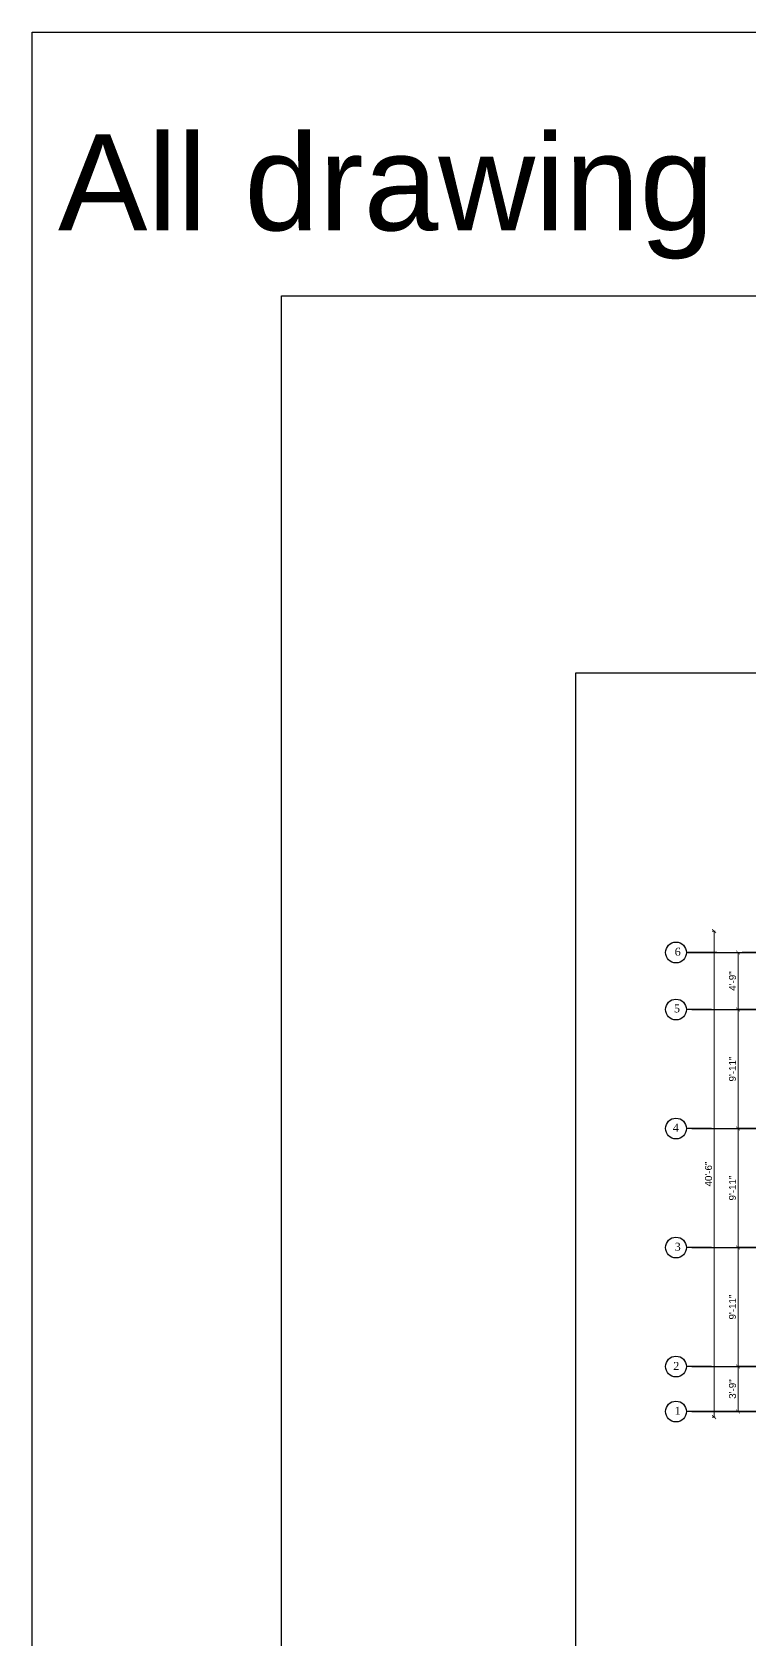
# Model space of a CAD drawing. Header units: inches. Extents: x -6800 to 96653, y -25814 to 17379.
# Drawn here: x 33187 to 33905, y 725 to 2332 of the extents above; entities that cross this region are included whole.
import ezdxf

# ---------------------------------------------------------------- set-up
doc = ezdxf.new("R2010")
doc.units = ezdxf.units.IN
doc.header["$MEASUREMENT"] = 0
doc.header["$PDMODE"] = 34
doc.linetypes.add('CENTER2', pattern=[28.575, 19.05, -3.175, 3.175, -3.175])
for name, color, linetype, lineweight in [('dimension', 50, 'Continuous', 20), ('dimension @ 1', 50, 'Continuous', 20), ('Page Format', 7, 'Continuous', 25)]:
    doc.layers.add(name, color=color, linetype=linetype, lineweight=lineweight)
doc.layers.add('grid', color=251, linetype='Continuous')
doc.styles.get("Standard").update_dxf_attribs({"font": 'arial.ttf'})
doc.dimstyles.get("Standard").update_dxf_attribs({"dimtxt": 7, "dimasz": 4, "dimexe": 2, "dimexo": 2, "dimgap": 2, "dimtad": 1, "dimdec": 0, "dimzin": 0, "dimdsep": 46, "dimlunit": 4, "dimtxsty": 'Standard', "dimblk": 'ARCHTICK', "dimcen": 0.25, "dimclrd": 256, "dimclre": 256, "dimclrt": 256, "dimadec": 0, "dimazin": 0, "dimtfac": 1, "dimtdec": 0, "dimtofl": 0, "dimtmove": 0, "dimatfit": 3, "dimfxl": 1, "dimfxlon": 1, "dimtolj": 1, "dimtzin": 0, "dimlwd": -1, "dimlwe": -1, "dimarcsym": 1})

# ---------------------------------------------------------------- blocks, each defined once
blk = doc.blocks.new('_ArchTick')
at = {"color": 0, "linetype": 'ByBlock', "const_width": 0.15}
blk.add_lwpolyline([(-0.5, -0.5), (0.5, 0.5)], dxfattribs=at)
blk = doc.blocks.new('*D392')
at = {"layer": 'Defpoints', "color": 0, "transparency": 16777216}
for p in [(33892.8, 1411.8), (33892.8, 1354.8), (33892.8, 1354.8)]:
    blk.add_point(p, dxfattribs=at)
at = {"layer": 'dimension', "transparency": 16777216}
for p, q in [((33892.8, 1411.8), (33894.8, 1411.8)), ((33892.8, 1411.8), (33892.8, 1354.8)), ((33892.8, 1354.8), (33894.8, 1354.8))]:
    blk.add_line(p, q, dxfattribs=at)
at = {"layer": 'dimension', "transparency": 16777216, "xscale": 4, "yscale": 4, "zscale": 4}
for p, rotation in [((33892.8, 1411.8), 90), ((33892.8, 1354.8), 270)]:
    blk.add_blockref('_ArchTick', p, dxfattribs=dict(at, rotation=rotation))
at = {"layer": 'dimension', "transparency": 16777216, "insert": (33887.3, 1383.3), "char_height": 7, "attachment_point": 5, "rotation": 90}
blk.add_mtext('\\A1;4\'-9"', dxfattribs=at)
blk = doc.blocks.new('*D391')
at = {"layer": 'Defpoints', "color": 0, "transparency": 16777216}
for p in [(33892.8, 1354.8), (33892.8, 1235.8), (33989.6, 1235.8)]:
    blk.add_point(p, dxfattribs=at)
at = {"layer": 'dimension', "transparency": 16777216}
for p, q in [((33892.8, 1354.8), (33894.8, 1354.8)), ((33892.8, 1354.8), (33892.8, 1235.8)), ((33894.1, 1235.8), (33890.8, 1235.8))]:
    blk.add_line(p, q, dxfattribs=at)
at = {"layer": 'dimension', "transparency": 16777216, "xscale": 4, "yscale": 4, "zscale": 4}
for p, rotation in [((33892.8, 1354.8), 90), ((33892.8, 1235.8), 270)]:
    blk.add_blockref('_ArchTick', p, dxfattribs=dict(at, rotation=rotation))
at = {"layer": 'dimension', "transparency": 16777216, "insert": (33887.3, 1295.3), "char_height": 7, "attachment_point": 5, "rotation": 90}
blk.add_mtext('\\A1;9\'-11"', dxfattribs=at)
blk = doc.blocks.new('*D390')
at = {"layer": 'Defpoints', "color": 0, "transparency": 16777216}
for p in [(33989.6, 1235.8), (33892.8, 1116.8), (33989.6, 1116.8)]:
    blk.add_point(p, dxfattribs=at)
at = {"layer": 'dimension', "transparency": 16777216}
for p, q in [((33894.1, 1235.8), (33890.8, 1235.8)), ((33892.8, 1235.8), (33892.8, 1116.8)), ((33894.1, 1116.8), (33890.8, 1116.8))]:
    blk.add_line(p, q, dxfattribs=at)
at = {"layer": 'dimension', "transparency": 16777216, "xscale": 4, "yscale": 4, "zscale": 4}
for p, rotation in [((33892.8, 1235.8), 90), ((33892.8, 1116.8), 270)]:
    blk.add_blockref('_ArchTick', p, dxfattribs=dict(at, rotation=rotation))
at = {"layer": 'dimension', "transparency": 16777216, "insert": (33887.3, 1176.3), "char_height": 7, "attachment_point": 5, "rotation": 90}
blk.add_mtext('\\A1;9\'-11"', dxfattribs=at)
blk = doc.blocks.new('*D389')
at = {"layer": 'Defpoints', "color": 0, "transparency": 16777216}
for p in [(33989.6, 1116.8), (33892.8, 997.8), (33989.6, 997.8)]:
    blk.add_point(p, dxfattribs=at)
at = {"layer": 'dimension', "transparency": 16777216}
for p, q in [((33894.1, 1116.8), (33890.8, 1116.8)), ((33892.8, 1116.8), (33892.8, 997.8)), ((33894.1, 997.8), (33890.8, 997.8))]:
    blk.add_line(p, q, dxfattribs=at)
at = {"layer": 'dimension', "transparency": 16777216, "xscale": 4, "yscale": 4, "zscale": 4}
for p, rotation in [((33892.8, 1116.8), 90), ((33892.8, 997.8), 270)]:
    blk.add_blockref('_ArchTick', p, dxfattribs=dict(at, rotation=rotation))
at = {"layer": 'dimension', "transparency": 16777216, "insert": (33887.3, 1057.3), "char_height": 7, "attachment_point": 5, "rotation": 90}
blk.add_mtext('\\A1;9\'-11"', dxfattribs=at)
blk = doc.blocks.new('*D388')
at = {"layer": 'Defpoints', "color": 0, "transparency": 16777216}
for p in [(33989.6, 997.8), (33892.8, 952.8), (33989.6, 952.8)]:
    blk.add_point(p, dxfattribs=at)
at = {"layer": 'dimension', "transparency": 16777216}
for p, q in [((33894.1, 997.8), (33890.8, 997.8)), ((33892.8, 997.8), (33892.8, 952.8)), ((33894.1, 952.8), (33890.8, 952.8))]:
    blk.add_line(p, q, dxfattribs=at)
at = {"layer": 'dimension', "transparency": 16777216, "xscale": 4, "yscale": 4, "zscale": 4}
for p, rotation in [((33892.8, 997.8), 90), ((33892.8, 952.8), 270)]:
    blk.add_blockref('_ArchTick', p, dxfattribs=dict(at, rotation=rotation))
at = {"layer": 'dimension', "transparency": 16777216, "insert": (33887.3, 975.3), "char_height": 7, "attachment_point": 5, "rotation": 90}
blk.add_mtext('\\A1;3\'-9"', dxfattribs=at)
blk = doc.blocks.new('*D387')
at = {"layer": 'Defpoints', "color": 0, "transparency": 16777216}
for p in [(34000.6, 1433.3), (33868.8, 947.3), (34000.6, 947.3)]:
    blk.add_point(p, dxfattribs=at)
at = {"layer": 'dimension', "transparency": 16777216}
for p, q in [((33870.1, 1433.3), (33866.8, 1433.3)), ((33868.8, 1433.3), (33868.8, 947.3)), ((33870.1, 947.3), (33866.8, 947.3))]:
    blk.add_line(p, q, dxfattribs=at)
at = {"layer": 'dimension', "transparency": 16777216, "xscale": 4, "yscale": 4, "zscale": 4}
for p, rotation in [((33868.8, 1433.3), 90), ((33868.8, 947.3), 270)]:
    blk.add_blockref('_ArchTick', p, dxfattribs=dict(at, rotation=rotation))
at = {"layer": 'dimension', "transparency": 16777216, "insert": (33863.3, 1190.3), "char_height": 7, "attachment_point": 5, "rotation": 90}
blk.add_mtext('\\A1;40\'-6"', dxfattribs=at)

msp = doc.modelspace()

# ---------------------------------------------------------------- linework, layer by layer
for points in [[(33187.3, 2332.1), (37240.2, 2332.1), (37240.2, -952), (33187.3, -952)], [(33436.6, 2068.5), (37031.6, 2068.5), (37031.6, -702.2), (33436.6, -702.2)]]:
    msp.add_lwpolyline(points, close=True)
at = {"layer": 'grid', "linetype": 'CENTER2', "ltscale": 8, "transparency": 33554585}
for p, q in [((34786.1, 1411.8), (33841.2, 1411.8)), ((33841.2, 1411.8), (34786.1, 1411.8)), ((34780.6, 1354.8), (33841.2, 1354.8)), ((33846.7, 1354.8), (34786.1, 1354.8)), ((34780.6, 1235.8), (33841.2, 1235.8)), ((33846.7, 1235.8), (34786.1, 1235.8)), ((34780.6, 1116.8), (33841.2, 1116.8)), ((33846.7, 1116.8), (34786.1, 1116.8)), ((34780.6, 997.8), (33841.2, 997.8)), ((33846.7, 997.8), (34786.1, 997.8))]:
    msp.add_line(p, q, dxfattribs=at)
at = {"layer": 'grid', "linetype": 'CENTER2', "ltscale": 10, "transparency": 33554585}
for p, q in [((34780.6, 952.8), (33841.2, 952.8)), ((33846.7, 952.8), (34786.1, 952.8))]:
    msp.add_line(p, q, dxfattribs=at)
at = {"layer": 'grid', "ltscale": 10, "transparency": 33554687}
for centre in [(33830.8, 1411.8), (33830.8, 1354.8), (33830.8, 1235.8), (33830.8, 1116.8), (33830.8, 997.8), (33830.8, 952.8)]:
    msp.add_circle(centre, 10.4, dxfattribs=at)
at = {"layer": 'Page Format'}
for p, q in [((33730.7, -555.1), (33730.7, 1691.3)), ((33730.7, 1691.3), (36908.3, 1691.3))]:
    msp.add_line(p, q, dxfattribs=at)

# ---------------------------------------------------------------- texts
at = {"ltscale": 10, "transparency": 33554687, "char_height": 8, "attachment_point": 1}
for s, insert in [('{\\fTimes New Roman|b0|i0|c0|p18;6}', (33829.5, 1416.6)), ('{\\fTimes New Roman|b0|i0|c0|p18;5}', (33828.8, 1359.9)), ('{\\fTimes New Roman|b0|i0|c0|p18;4}', (33827.6, 1240.6)), ('{\\fTimes New Roman|b0|i0|c0|p18;3}', (33829.5, 1121.6)), ('{\\fTimes New Roman|b0|i0|c0|p18;2}', (33828.1, 1002.4)), ('{\\fTimes New Roman|b0|i0|c0|p18;1}', (33829.5, 957.6))]:
    msp.add_mtext_dynamic_manual_height_columns(s, width=30.45, gutter_width=1, heights=[0], dxfattribs=dict(at, insert=insert))
at = {"layer": 'dimension', "transparency": 33554651, "insert": (33213.1, 2229.9), "char_height": 96, "attachment_point": 1}
msp.add_mtext_dynamic_manual_height_columns('All drawing need to be as same formet that are done inside this box', width=4077.133, gutter_width=1, heights=[0], dxfattribs=at)

# ---------------------------------------------------------------- dimensions: what is measured, and where the dimension line sits
at = {"layer": 'dimension @ 1', "transparency": 33554651}
for base, p1, p2, picture, middle in [((33868.8, 947.3), (34000.6, 1433.3), (34000.6, 947.3), '*D387', (33863.3, 1190.3)), ((33892.8, 1354.8), (33892.8, 1411.8), (33892.8, 1354.8), '*D392', (33887.3, 1383.3)), ((33892.8, 1235.8), (33892.8, 1354.8), (33989.6, 1235.8), '*D391', (33887.3, 1295.3)), ((33892.8, 1116.8), (33989.6, 1235.8), (33989.6, 1116.8), '*D390', (33887.3, 1176.3)), ((33892.8, 997.8), (33989.6, 1116.8), (33989.6, 997.8), '*D389', (33887.3, 1057.3)), ((33892.8, 952.8), (33989.6, 997.8), (33989.6, 952.8), '*D388', (33887.3, 975.3))]:
    dim = msp.add_linear_dim(base=base, p1=p1, p2=p2, angle=90, dimstyle='Standard', override={"dimscale": 1, "dimtix": 1, "dimtofl": 0, "dimtmove": 1, "dimatfit": 0, "dimfxl": 1.25}, dxfattribs=at)
    dim.commit()
    dim.dimension.update_dxf_attribs({"geometry": picture, "text_midpoint": middle})

doc.saveas('drawing.dxf')
